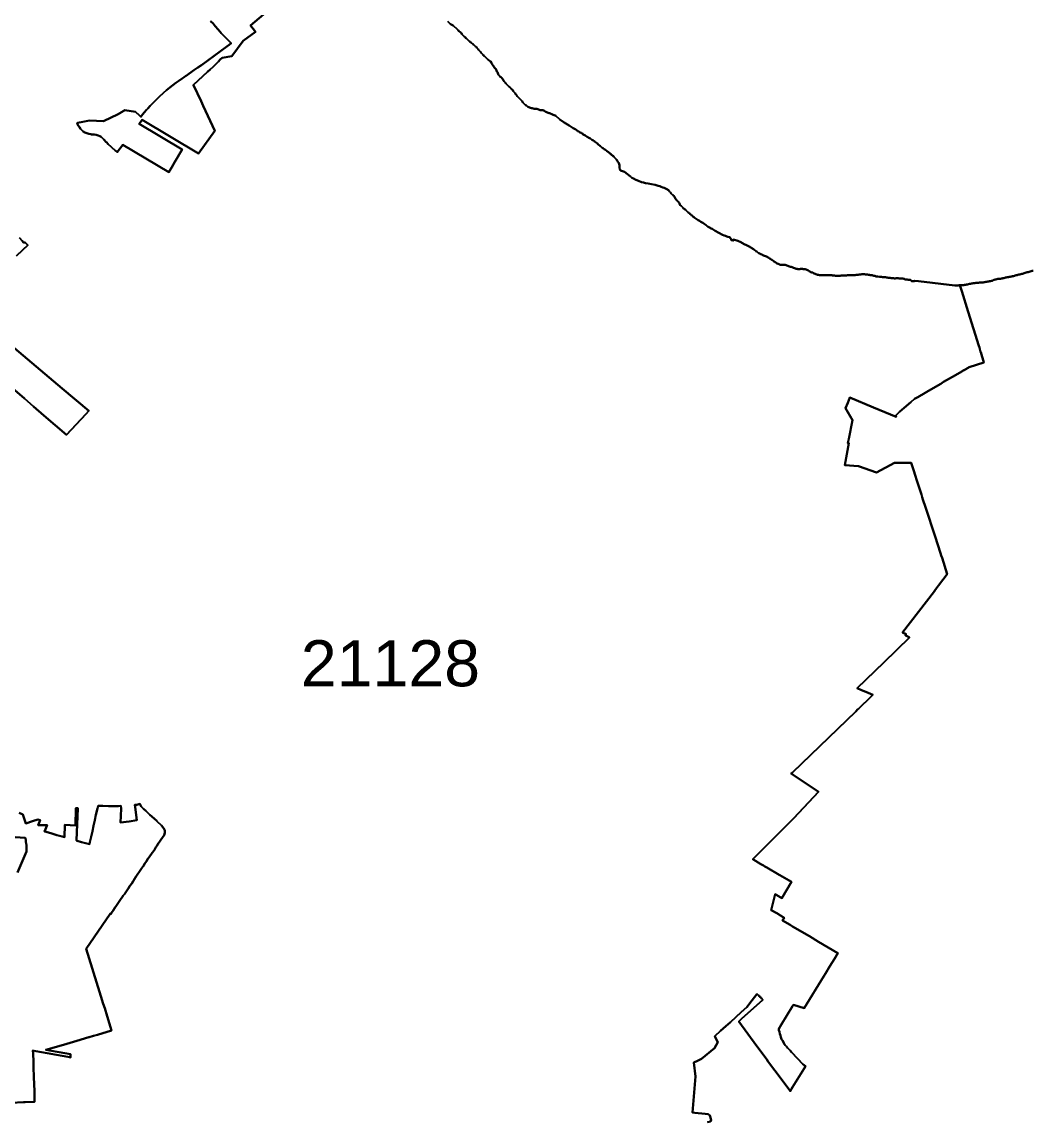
# Model space of a CAD drawing. Header units: inches. Extents: x 1341578 to 1502124, y 557203 to 748561.
# Drawn here: x 1465511 to 1477198, y 628146 to 640864 of the extents above; entities that cross this region are included whole.
import ezdxf
from ezdxf.enums import TextEntityAlignment as Align

# ---------------------------------------------------------------- set-up
doc = ezdxf.new("R2010")
doc.units = ezdxf.units.IN
doc.header["$MEASUREMENT"] = 0
doc.layers.add('Zipcode', color=7, linetype='Continuous')
doc.layers.add('ZipcodeAnno', color=7, linetype='Continuous')
doc.styles.add('Arial', font='arial.ttf')

msp = doc.modelspace()

# ---------------------------------------------------------------- linework, layer by layer
at = {"layer": 'Zipcode'}
for points in [[(1469248, 641752), (1468153, 640823), (1468153, 640823), (1468183, 640786), (1468185, 640784), (1468211, 640751), (1468067, 640646), (1467935, 640469), (1467823, 640451), (1467802, 640429), (1467802, 640429), (1467782, 640408), (1467719, 640346), (1467687, 640316), (1467654, 640286), (1467493, 640136), (1467494, 640135), (1467581, 639948), (1467606, 639895), (1467740, 639607), (1467552, 639345), (1466900, 639731), (1466894, 639722), (1466867, 639685), (1467364, 639391), (1467278, 639246), (1467244, 639187), (1467209, 639129), (1466677, 639444), (1466611, 639359), (1466600, 639369), (1466589, 639379), (1466508, 639453), (1466486, 639475), (1466485, 639476), (1466455, 639506), (1466441, 639521), (1466425, 639535), (1466409, 639545), (1466391, 639553), (1466369, 639559), (1466349, 639562), (1466327, 639563), (1466313, 639565), (1466305, 639566), (1466283, 639570), (1466262, 639577), (1466238, 639588), (1466219, 639599), (1466202, 639614), (1466187, 639630), (1466174, 639647), (1466162, 639666), (1466153, 639684), (1466147, 639695), (1466157, 639698), (1466170, 639701), (1466195, 639706), (1466290, 639726), (1466453, 639719), (1466622, 639798), (1466661, 639822), (1466699, 639846), (1466824, 639824), (1466869, 639781), (1466884, 639767), (1466893, 639780), (1466925, 639818), (1466951, 639849), (1466966, 639865), (1466994, 639895), (1467045, 639950), (1467095, 640000), (1467145, 640044), (1467182, 640076), (1467218, 640106), (1467253, 640134), (1467290, 640161), (1467324, 640185), (1467363, 640212), (1467384, 640227), (1467404, 640240), (1467407, 640242), (1467499, 640306), (1467542, 640336), (1467585, 640365), (1467878, 640579), (1467904, 640600), (1467928, 640619), (1467858, 640688), (1467843, 640704), (1467829, 640719), (1467815, 640735), (1467801, 640751), (1467748, 640811), (1467743, 640817), (1467732, 640831), (1467721, 640846), (1467688, 640873)], [(1467688, 640873), (1467721, 640846), (1467732, 640831), (1467743, 640817), (1467748, 640811), (1467801, 640751), (1467815, 640735), (1467829, 640719), (1467843, 640704), (1467858, 640688), (1467928, 640619), (1467904, 640600), (1467878, 640579), (1467585, 640365), (1467542, 640336), (1467499, 640306), (1467407, 640242), (1467404, 640240), (1467384, 640227), (1467363, 640212), (1467324, 640185), (1467290, 640161), (1467253, 640134), (1467218, 640106), (1467182, 640076), (1467145, 640044), (1467095, 640000), (1467045, 639950), (1466994, 639895), (1466966, 639865), (1466951, 639849), (1466925, 639818), (1466893, 639780), (1466884, 639767), (1466869, 639781), (1466824, 639824), (1466699, 639846), (1466661, 639822), (1466622, 639798), (1466453, 639719), (1466290, 639726), (1466195, 639706), (1466170, 639701), (1466157, 639698), (1466147, 639695), (1466153, 639684), (1466162, 639666), (1466174, 639647), (1466187, 639630), (1466202, 639614), (1466219, 639599), (1466238, 639588), (1466262, 639577), (1466283, 639570), (1466305, 639566), (1466313, 639565), (1466327, 639563), (1466349, 639562), (1466369, 639559), (1466391, 639553), (1466409, 639545), (1466425, 639535), (1466441, 639521), (1466455, 639506), (1466485, 639476), (1466486, 639475), (1466508, 639453), (1466589, 639379), (1466600, 639369), (1466611, 639359), (1466677, 639444), (1467209, 639129), (1467244, 639187), (1467278, 639246), (1467364, 639391), (1466867, 639685), (1466894, 639722), (1466900, 639731), (1467552, 639345), (1467740, 639607), (1467606, 639895), (1467581, 639948), (1467494, 640135), (1467493, 640136), (1467654, 640286), (1467687, 640316), (1467719, 640346), (1467782, 640408), (1467802, 640429), (1467802, 640429), (1467823, 640451), (1467935, 640469), (1468067, 640646), (1468211, 640751), (1468185, 640784), (1468183, 640786), (1468153, 640823), (1468153, 640823), (1469248, 641752)], [(1477198, 637988), (1477187, 637985), (1477176, 637982), (1477164, 637979), (1477153, 637975), (1477141, 637973), (1477130, 637970), (1477119, 637967), (1477108, 637964), (1477097, 637960), (1477087, 637956), (1477077, 637954), (1477067, 637951), (1477056, 637949), (1477046, 637946), (1477035, 637944), (1477023, 637942), (1477013, 637938), (1477002, 637935), (1476993, 637932), (1476983, 637930), (1476972, 637927), (1476962, 637925), (1476952, 637923), (1476947, 637921), (1476945, 637920), (1476934, 637919), (1476923, 637916), (1476913, 637915), (1476905, 637914), (1476899, 637913), (1476887, 637910), (1476877, 637908), (1476876, 637908), (1476871, 637907), (1476861, 637904), (1476851, 637901), (1476842, 637899), (1476832, 637897), (1476821, 637896), (1476810, 637895), (1476800, 637894), (1476790, 637893), (1476780, 637891), (1476770, 637888), (1476760, 637885), (1476749, 637883), (1476739, 637878), (1476730, 637873), (1476719, 637871), (1476707, 637869), (1476696, 637867), (1476687, 637864), (1476676, 637863), (1476666, 637860), (1476654, 637859), (1476643, 637857), (1476633, 637855), (1476622, 637853), (1476612, 637853), (1476601, 637853), (1476590, 637852), (1476578, 637851), (1476568, 637849), (1476557, 637848), (1476549, 637848), (1476538, 637848), (1476527, 637846), (1476517, 637844), (1476507, 637843), (1476496, 637842), (1476486, 637839), (1476475, 637837), (1476463, 637836), (1476452, 637833), (1476441, 637830), (1476431, 637827), (1476420, 637825), (1476408, 637824), (1476398, 637823), (1476386, 637821), (1476376, 637821), (1476366, 637821), (1476355, 637820), (1476354, 637820), (1476344, 637820), (1476332, 637819), (1476296, 637819), (1475873, 637869), (1475831, 637871), (1475830, 637871), (1475827, 637869), (1475816, 637869), (1475806, 637868), (1475795, 637867), (1475793, 637871), (1475787, 637878), (1475777, 637881), (1475766, 637883), (1475756, 637883), (1475745, 637885), (1475734, 637886), (1475724, 637888), (1475714, 637892), (1475711, 637895), (1475705, 637896), (1475695, 637897), (1475684, 637898), (1475673, 637899), (1475662, 637900), (1475650, 637900), (1475639, 637901), (1475629, 637903), (1475618, 637902), (1475606, 637900), (1475596, 637900), (1475585, 637901), (1475575, 637902), (1475563, 637904), (1475557, 637904), (1475547, 637905), (1475535, 637906), (1475525, 637906), (1475514, 637908), (1475503, 637910), (1475492, 637912), (1475481, 637912), (1475469, 637913), (1475458, 637915), (1475448, 637916), (1475436, 637917), (1475425, 637919), (1475404, 637920), (1475397, 637921), (1475386, 637923), (1475376, 637925), (1475370, 637928), (1475359, 637931), (1475348, 637933), (1475337, 637935), (1475327, 637936), (1475317, 637938), (1475306, 637939), (1475295, 637941), (1475284, 637943), (1475274, 637945), (1475263, 637946), (1475252, 637947), (1475240, 637947), (1475230, 637947), (1475220, 637947), (1475209, 637945), (1475199, 637944), (1475187, 637943), (1475176, 637942), (1475164, 637941), (1475154, 637940), (1475142, 637938), (1475132, 637937), (1475121, 637937), (1475110, 637936), (1475098, 637936), (1475087, 637936), (1475077, 637936), (1475066, 637936), (1475054, 637935), (1475043, 637934), (1475032, 637934), (1475021, 637933), (1475011, 637933), (1475000, 637933), (1474990, 637933), (1474979, 637934), (1474970, 637929), (1474960, 637928), (1474955, 637928), (1474945, 637928), (1474935, 637929), (1474923, 637930), (1474913, 637931), (1474903, 637932), (1474893, 637933), (1474882, 637934), (1474872, 637935), (1474861, 637936), (1474850, 637938), (1474839, 637937), (1474829, 637937), (1474818, 637936), (1474807, 637936), (1474796, 637937), (1474784, 637937), (1474773, 637936), (1474763, 637937), (1474752, 637938), (1474740, 637938), (1474729, 637938), (1474719, 637939), (1474708, 637941), (1474698, 637946), (1474689, 637949), (1474678, 637952), (1474669, 637956), (1474660, 637961), (1474651, 637966), (1474640, 637969), (1474630, 637973), (1474620, 637978), (1474612, 637984), (1474603, 637989), (1474593, 637994), (1474583, 637998), (1474575, 638003), (1474564, 638006), (1474554, 638007), (1474543, 638007), (1474534, 638010), (1474523, 638011), (1474511, 638011), (1474502, 638008), (1474492, 638005), (1474481, 638005), (1474472, 638009), (1474462, 638010), (1474452, 638014), (1474442, 638019), (1474431, 638021), (1474422, 638024), (1474413, 638029), (1474403, 638032), (1474399, 638033), (1474393, 638035), (1474382, 638036), (1474372, 638039), (1474363, 638043), (1474354, 638048), (1474344, 638052), (1474332, 638057), (1474326, 638058), (1474315, 638056), (1474304, 638056), (1474293, 638057), (1474283, 638057), (1474271, 638058), (1474262, 638064), (1474253, 638067), (1474242, 638072), (1474234, 638077), (1474224, 638083), (1474216, 638088), (1474206, 638093), (1474197, 638100), (1474190, 638107), (1474180, 638113), (1474171, 638118), (1474162, 638124), (1474152, 638130), (1474144, 638136), (1474135, 638142), (1474125, 638147), (1474116, 638153), (1474105, 638158), (1474095, 638161), (1474084, 638165), (1474075, 638169), (1474064, 638174), (1474053, 638178), (1474043, 638184), (1474033, 638190), (1474023, 638193), (1474017, 638198), (1474011, 638206), (1474004, 638212), (1473994, 638216), (1473987, 638223), (1473981, 638227), (1473972, 638232), (1473967, 638238), (1473916, 638269), (1473885, 638282), (1473860, 638295), (1473840, 638308), (1473820, 638317), (1473787, 638333), (1473736, 638348), (1473734, 638338), (1473730, 638338), (1473720, 638340), (1473710, 638343), (1473707, 638346), (1473708, 638356), (1473704, 638360), (1473700, 638362), (1473699, 638368), (1473694, 638375), (1473684, 638377), (1473671, 638381), (1473659, 638385), (1473645, 638390), (1473629, 638395), (1473608, 638405), (1473595, 638411), (1473581, 638417), (1473565, 638426), (1473552, 638433), (1473538, 638442), (1473524, 638449), (1473512, 638456), (1473501, 638463), (1473489, 638471), (1473476, 638478), (1473460, 638487), (1473444, 638497), (1473431, 638505), (1473418, 638514), (1473395, 638530), (1473380, 638541), (1473360, 638553), (1473343, 638564), (1473329, 638572), (1473316, 638582), (1473303, 638589), (1473294, 638594), (1473285, 638603), (1473279, 638606), (1473271, 638613), (1473265, 638620), (1473256, 638627), (1473247, 638632), (1473240, 638640), (1473235, 638644), (1473226, 638650), (1473219, 638657), (1473213, 638663), (1473204, 638669), (1473197, 638677), (1473190, 638684), (1473182, 638691), (1473180, 638695), (1473177, 638696), (1473168, 638701), (1473159, 638707), (1473152, 638714), (1473145, 638723), (1473137, 638732), (1473129, 638739), (1473121, 638747), (1473114, 638755), (1473110, 638765), (1473107, 638774), (1473103, 638776), (1473101, 638779), (1473095, 638787), (1473087, 638795), (1473082, 638800), (1473073, 638807), (1473069, 638817), (1473062, 638826), (1473057, 638835), (1473052, 638844), (1473047, 638854), (1473041, 638858), (1473035, 638863), (1473028, 638871), (1473015, 638882), (1473008, 638891), (1472997, 638904), (1472983, 638918), (1472966, 638931), (1472950, 638939), (1472935, 638946), (1472918, 638952), (1472899, 638959), (1472883, 638966), (1472866, 638971), (1472831, 638980), (1472788, 638990), (1472749, 638997), (1472719, 639002), (1472696, 639008), (1472671, 639012), (1472637, 639026), (1472607, 639040), (1472578, 639055), (1472561, 639063), (1472546, 639077), (1472530, 639091), (1472509, 639106), (1472476, 639131), (1472451, 639138), (1472431, 639148), (1472420, 639161), (1472416, 639178), (1472418, 639194), (1472418, 639210), (1472412, 639231), (1472407, 639239), (1472400, 639248), (1472394, 639256), (1472389, 639265), (1472383, 639274), (1472376, 639281), (1472368, 639289), (1472362, 639298), (1472354, 639304), (1472347, 639311), (1472340, 639318), (1472331, 639324), (1472324, 639331), (1472316, 639337), (1472308, 639345), (1472301, 639352), (1472292, 639358), (1472283, 639364), (1472275, 639371), (1472266, 639375), (1472258, 639381), (1472249, 639388), (1472240, 639395), (1472232, 639401), (1472224, 639407), (1472214, 639414), (1472206, 639421), (1472198, 639427), (1472190, 639434), (1472181, 639440), (1472172, 639447), (1472166, 639455), (1472159, 639459), (1472151, 639467), (1472142, 639474), (1472133, 639481), (1472125, 639486), (1472116, 639492), (1472107, 639498), (1472097, 639503), (1472089, 639510), (1472081, 639516), (1472071, 639521), (1472062, 639526), (1472053, 639533), (1472044, 639538), (1472034, 639544), (1472025, 639550), (1472015, 639554), (1472006, 639558), (1471998, 639565), (1471990, 639573), (1471983, 639576), (1471974, 639581), (1471965, 639586), (1471956, 639592), (1471946, 639596), (1471938, 639602), (1471930, 639608), (1471922, 639615), (1471912, 639620), (1471881, 639638), (1471835, 639667), (1471778, 639702), (1471728, 639736), (1471683, 639779), (1471673, 639784), (1471663, 639787), (1471653, 639790), (1471644, 639795), (1471635, 639799), (1471625, 639803), (1471615, 639808), (1471605, 639811), (1471595, 639814), (1471584, 639816), (1471575, 639821), (1471565, 639825), (1471557, 639829), (1471549, 639835), (1471540, 639842), (1471531, 639844), (1471521, 639846), (1471510, 639846), (1471500, 639845), (1471493, 639847), (1471483, 639852), (1471474, 639856), (1471464, 639859), (1471453, 639860), (1471442, 639860), (1471430, 639860), (1471419, 639863), (1471409, 639866), (1471399, 639868), (1471388, 639872), (1471378, 639875), (1471369, 639880), (1471359, 639884), (1471350, 639891), (1471341, 639897), (1471333, 639904), (1471324, 639910), (1471316, 639917), (1471308, 639924), (1471302, 639932), (1471296, 639940), (1471292, 639948), (1471285, 639956), (1471277, 639964), (1471269, 639972), (1471262, 639979), (1471254, 639987), (1471247, 639993), (1471242, 639998), (1471236, 640008), (1471228, 640016), (1471221, 640024), (1471216, 640033), (1471210, 640041), (1471203, 640048), (1471197, 640057), (1471190, 640065), (1471183, 640074), (1471176, 640081), (1471171, 640087), (1471166, 640095), (1471159, 640102), (1471151, 640109), (1471143, 640116), (1471134, 640121), (1471127, 640130), (1471119, 640137), (1471112, 640144), (1471105, 640151), (1471099, 640160), (1471093, 640168), (1471086, 640176), (1471080, 640184), (1471075, 640193), (1471071, 640202), (1471063, 640209), (1471057, 640218), (1471049, 640225), (1471040, 640231), (1471034, 640238), (1471028, 640247), (1471021, 640254), (1471014, 640262), (1471010, 640273), (1471006, 640282), (1470999, 640292), (1470995, 640302), (1470991, 640312), (1470987, 640322), (1470982, 640329), (1470973, 640334), (1470968, 640343), (1470963, 640352), (1470957, 640360), (1470951, 640369), (1470945, 640377), (1470939, 640387), (1470935, 640398), (1470930, 640407), (1470920, 640412), (1470916, 640415), (1470909, 640422), (1470900, 640428), (1470892, 640435), (1470884, 640443), (1470877, 640450), (1470870, 640456), (1470863, 640464), (1470855, 640471), (1470847, 640478), (1470840, 640486), (1470833, 640493), (1470826, 640501), (1470818, 640508), (1470812, 640518), (1470805, 640525), (1470797, 640533), (1470789, 640541), (1470783, 640549), (1470776, 640557), (1470769, 640565), (1470763, 640573), (1470753, 640580), (1470746, 640588), (1470738, 640595), (1470730, 640602), (1470722, 640609), (1470714, 640615), (1470707, 640623), (1470700, 640628), (1470701, 640628), (1470692, 640634), (1470684, 640640), (1470676, 640647), (1470669, 640655), (1470661, 640661), (1470655, 640669), (1470646, 640675), (1470639, 640682), (1470632, 640689), (1470624, 640696), (1470616, 640702), (1470609, 640709), (1470602, 640717), (1470602, 640717), (1470597, 640724), (1470591, 640733), (1470585, 640741), (1470574, 640749), (1470565, 640756), (1470557, 640763), (1470551, 640769), (1470544, 640776), (1470536, 640783), (1470503, 640814), (1470498, 640818), (1470494, 640824), (1470471, 640836), (1470462, 640843), (1470433, 640871)], [(1470433, 640871), (1470462, 640843), (1470471, 640836), (1470494, 640824), (1470498, 640818), (1470503, 640814), (1470536, 640783), (1470544, 640776), (1470551, 640769), (1470557, 640763), (1470565, 640756), (1470574, 640749), (1470585, 640741), (1470591, 640733), (1470597, 640724), (1470602, 640717), (1470602, 640717), (1470609, 640709), (1470616, 640702), (1470624, 640696), (1470632, 640689), (1470639, 640682), (1470646, 640675), (1470655, 640669), (1470661, 640661), (1470669, 640655), (1470676, 640647), (1470684, 640640), (1470692, 640634), (1470701, 640628), (1470700, 640628), (1470707, 640623), (1470714, 640615), (1470722, 640609), (1470730, 640602), (1470738, 640595), (1470746, 640588), (1470753, 640580), (1470763, 640573), (1470769, 640565), (1470776, 640557), (1470783, 640549), (1470789, 640541), (1470797, 640533), (1470805, 640525), (1470812, 640518), (1470818, 640508), (1470826, 640501), (1470833, 640493), (1470840, 640486), (1470847, 640478), (1470855, 640471), (1470863, 640464), (1470870, 640456), (1470877, 640450), (1470884, 640443), (1470892, 640435), (1470900, 640428), (1470909, 640422), (1470916, 640415), (1470920, 640412), (1470930, 640407), (1470935, 640398), (1470939, 640387), (1470945, 640377), (1470951, 640369), (1470957, 640360), (1470963, 640352), (1470968, 640343), (1470973, 640334), (1470982, 640329), (1470987, 640322), (1470991, 640312), (1470995, 640302), (1470999, 640292), (1471006, 640282), (1471010, 640273), (1471014, 640262), (1471021, 640254), (1471028, 640247), (1471034, 640238), (1471040, 640231), (1471049, 640225), (1471057, 640218), (1471063, 640209), (1471071, 640202), (1471075, 640193), (1471080, 640184), (1471086, 640176), (1471093, 640168), (1471099, 640160), (1471105, 640151), (1471112, 640144), (1471119, 640137), (1471127, 640130), (1471134, 640121), (1471143, 640116), (1471151, 640109), (1471159, 640102), (1471166, 640095), (1471171, 640087), (1471176, 640081), (1471183, 640074), (1471190, 640065), (1471197, 640057), (1471203, 640048), (1471210, 640041), (1471216, 640033), (1471221, 640024), (1471228, 640016), (1471236, 640008), (1471242, 639998), (1471247, 639993), (1471254, 639987), (1471262, 639979), (1471269, 639972), (1471277, 639964), (1471285, 639956), (1471292, 639948), (1471296, 639940), (1471302, 639932), (1471308, 639924), (1471316, 639917), (1471324, 639910), (1471333, 639904), (1471341, 639897), (1471350, 639891), (1471359, 639884), (1471369, 639880), (1471378, 639875), (1471388, 639872), (1471399, 639868), (1471409, 639866), (1471419, 639863), (1471430, 639860), (1471442, 639860), (1471453, 639860), (1471464, 639859), (1471474, 639856), (1471483, 639852), (1471493, 639847), (1471500, 639845), (1471510, 639846), (1471521, 639846), (1471531, 639844), (1471540, 639842), (1471549, 639835), (1471557, 639829), (1471565, 639825), (1471575, 639821), (1471584, 639816), (1471595, 639814), (1471605, 639811), (1471615, 639808), (1471625, 639803), (1471635, 639799), (1471644, 639795), (1471653, 639790), (1471663, 639787), (1471673, 639784), (1471683, 639779), (1471728, 639736), (1471778, 639702), (1471835, 639667), (1471881, 639638), (1471912, 639620), (1471922, 639615), (1471930, 639608), (1471938, 639602), (1471946, 639596), (1471956, 639592), (1471965, 639586), (1471974, 639581), (1471983, 639576), (1471990, 639573), (1471998, 639565), (1472006, 639558), (1472015, 639554), (1472025, 639550), (1472034, 639544), (1472044, 639538), (1472053, 639533), (1472062, 639526), (1472071, 639521), (1472081, 639516), (1472089, 639510), (1472097, 639503), (1472107, 639498), (1472116, 639492), (1472125, 639486), (1472133, 639481), (1472142, 639474), (1472151, 639467), (1472159, 639459), (1472166, 639455), (1472172, 639447), (1472181, 639440), (1472190, 639434), (1472198, 639427), (1472206, 639421), (1472214, 639414), (1472224, 639407), (1472232, 639401), (1472240, 639395), (1472249, 639388), (1472258, 639381), (1472266, 639375), (1472275, 639371), (1472283, 639364), (1472292, 639358), (1472301, 639352), (1472308, 639345), (1472316, 639337), (1472324, 639331), (1472331, 639324), (1472340, 639318), (1472347, 639311), (1472354, 639304), (1472362, 639298), (1472368, 639289), (1472376, 639281), (1472383, 639274), (1472389, 639265), (1472394, 639256), (1472400, 639248), (1472407, 639239), (1472412, 639231), (1472418, 639210), (1472418, 639194), (1472416, 639178), (1472420, 639161), (1472431, 639148), (1472451, 639138), (1472476, 639131), (1472509, 639106), (1472530, 639091), (1472546, 639077), (1472561, 639063), (1472578, 639055), (1472607, 639040), (1472637, 639026), (1472671, 639012), (1472696, 639008), (1472719, 639002), (1472749, 638997), (1472788, 638990), (1472831, 638980), (1472866, 638971), (1472883, 638966), (1472899, 638959), (1472918, 638952), (1472935, 638946), (1472950, 638939), (1472966, 638931), (1472983, 638918), (1472997, 638904), (1473008, 638891), (1473015, 638882), (1473028, 638871), (1473035, 638863), (1473041, 638858), (1473047, 638854), (1473052, 638844), (1473057, 638835), (1473062, 638826), (1473069, 638817), (1473073, 638807), (1473082, 638800), (1473087, 638795), (1473095, 638787), (1473101, 638779), (1473103, 638776), (1473107, 638774), (1473110, 638765), (1473114, 638755), (1473121, 638747), (1473129, 638739), (1473137, 638732), (1473145, 638723), (1473152, 638714), (1473159, 638707), (1473168, 638701), (1473177, 638696), (1473180, 638695), (1473182, 638691), (1473190, 638684), (1473197, 638677), (1473204, 638669), (1473213, 638663), (1473219, 638657), (1473226, 638650), (1473235, 638644), (1473240, 638640), (1473247, 638632), (1473256, 638627), (1473265, 638620), (1473271, 638613), (1473279, 638606), (1473285, 638603), (1473294, 638594), (1473303, 638589), (1473316, 638582), (1473329, 638572), (1473343, 638564), (1473360, 638553), (1473380, 638541), (1473395, 638530), (1473418, 638514), (1473431, 638505), (1473444, 638497), (1473460, 638487), (1473476, 638478), (1473489, 638471), (1473501, 638463), (1473512, 638456), (1473524, 638449), (1473538, 638442), (1473552, 638433), (1473565, 638426), (1473581, 638417), (1473595, 638411), (1473608, 638405), (1473629, 638395), (1473645, 638390), (1473659, 638385), (1473671, 638381), (1473684, 638377), (1473694, 638375), (1473699, 638368), (1473700, 638362), (1473704, 638360), (1473708, 638356), (1473707, 638346), (1473710, 638343), (1473720, 638340), (1473730, 638338), (1473734, 638338), (1473736, 638348), (1473787, 638333), (1473820, 638317), (1473840, 638308), (1473860, 638295), (1473885, 638282), (1473916, 638269), (1473967, 638238), (1473972, 638232), (1473981, 638227), (1473987, 638223), (1473994, 638216), (1474004, 638212), (1474011, 638206), (1474017, 638198), (1474023, 638193), (1474033, 638190), (1474043, 638184), (1474053, 638178), (1474064, 638174), (1474075, 638169), (1474084, 638165), (1474095, 638161), (1474105, 638158), (1474116, 638153), (1474125, 638147), (1474135, 638142), (1474144, 638136), (1474152, 638130), (1474162, 638124), (1474171, 638118), (1474180, 638113), (1474190, 638107), (1474197, 638100), (1474206, 638093), (1474216, 638088), (1474224, 638083), (1474234, 638077), (1474242, 638072), (1474253, 638067), (1474262, 638064), (1474271, 638058), (1474283, 638057), (1474293, 638057), (1474304, 638056), (1474315, 638056), (1474326, 638058), (1474332, 638057), (1474344, 638052), (1474354, 638048), (1474363, 638043), (1474372, 638039), (1474382, 638036), (1474393, 638035), (1474399, 638033), (1474403, 638032), (1474413, 638029), (1474422, 638024), (1474431, 638021), (1474442, 638019), (1474452, 638014), (1474462, 638010), (1474472, 638009), (1474481, 638005), (1474492, 638005), (1474502, 638008), (1474511, 638011), (1474523, 638011), (1474534, 638010), (1474543, 638007), (1474554, 638007), (1474564, 638006), (1474575, 638003), (1474583, 637998), (1474593, 637994), (1474603, 637989), (1474612, 637984), (1474620, 637978), (1474630, 637973), (1474640, 637969), (1474651, 637966), (1474660, 637961), (1474669, 637956), (1474678, 637952), (1474689, 637949), (1474698, 637946), (1474708, 637941), (1474719, 637939), (1474729, 637938), (1474740, 637938), (1474752, 637938), (1474763, 637937), (1474773, 637936), (1474784, 637937), (1474796, 637937), (1474807, 637936), (1474818, 637936), (1474829, 637937), (1474839, 637937), (1474850, 637938), (1474861, 637936), (1474872, 637935), (1474882, 637934), (1474893, 637933), (1474903, 637932), (1474913, 637931), (1474923, 637930), (1474935, 637929), (1474945, 637928), (1474955, 637928), (1474960, 637928), (1474970, 637929), (1474979, 637934), (1474990, 637933), (1475000, 637933), (1475011, 637933), (1475021, 637933), (1475032, 637934), (1475043, 637934), (1475054, 637935), (1475066, 637936), (1475077, 637936), (1475087, 637936), (1475098, 637936), (1475110, 637936), (1475121, 637937), (1475132, 637937), (1475142, 637938), (1475154, 637940), (1475164, 637941), (1475176, 637942), (1475187, 637943), (1475199, 637944), (1475209, 637945), (1475220, 637947), (1475230, 637947), (1475240, 637947), (1475252, 637947), (1475263, 637946), (1475274, 637945), (1475284, 637943), (1475295, 637941), (1475306, 637939), (1475317, 637938), (1475327, 637936), (1475337, 637935), (1475348, 637933), (1475359, 637931), (1475370, 637928), (1475376, 637925), (1475386, 637923), (1475397, 637921), (1475404, 637920), (1475425, 637919), (1475436, 637917), (1475448, 637916), (1475458, 637915), (1475469, 637913), (1475481, 637912), (1475492, 637912), (1475503, 637910), (1475514, 637908), (1475525, 637906), (1475535, 637906), (1475547, 637905), (1475557, 637904), (1475563, 637904), (1475575, 637902), (1475585, 637901), (1475596, 637900), (1475606, 637900), (1475618, 637902), (1475629, 637903), (1475639, 637901), (1475650, 637900), (1475662, 637900), (1475673, 637899), (1475684, 637898), (1475695, 637897), (1475705, 637896), (1475711, 637895), (1475714, 637892), (1475724, 637888), (1475734, 637886), (1475745, 637885), (1475756, 637883), (1475766, 637883), (1475777, 637881), (1475787, 637878), (1475793, 637871), (1475795, 637867), (1475806, 637868), (1475816, 637869), (1475827, 637869), (1475830, 637871), (1475831, 637871), (1475873, 637869), (1476296, 637819), (1476332, 637819), (1476344, 637820), (1476354, 637820), (1476375, 637750), (1476449, 637514), (1476573, 637118), (1476578, 637099), (1476582, 637083), (1476591, 637050), (1476592, 637048), (1476593, 637047), (1476593, 637046), (1476593, 637046), (1476593, 637046), (1476630, 636926), (1476461, 636873), (1476442, 636862), (1476402, 636839), (1476399, 636837), (1476356, 636812), (1476269, 636762), (1476165, 636702), (1476131, 636682), (1476096, 636662), (1476024, 636620), (1475988, 636599), (1475952, 636578), (1475865, 636528), (1475830, 636507), (1475785, 636468), (1475709, 636402), (1475656, 636355), (1475611, 636316), (1475617, 636298), (1475355, 636408), (1475082, 636523), (1475057, 636462), (1475031, 636400), (1475112, 636259), (1475068, 636045), (1475062, 636015), (1475058, 635996), (1475061, 635995), (1475068, 635994), (1475021, 635741), (1475182, 635730), (1475388, 635656), (1475595, 635767), (1475790, 635766), (1475815, 635687), (1475823, 635662), (1475832, 635636), (1475836, 635624), (1475856, 635561), (1475894, 635446), (1475908, 635402), (1475918, 635370), (1475926, 635345), (1475956, 635254), (1476066, 634917), (1476128, 634724), (1476137, 634695), (1476137, 634695), (1476146, 634667), (1476207, 634478), (1476106, 634347), (1476083, 634317), (1476063, 634291), (1476058, 634284), (1475691, 633804), (1475730, 633785), (1475727, 633782), (1475719, 633774), (1475725, 633771), (1475734, 633767), (1475772, 633748), (1475472, 633459), (1475164, 633161), (1475214, 633140), (1475265, 633118), (1475346, 633083), (1475326, 633064), (1475181, 632924), (1475171, 632915), (1475149, 632893), (1474416, 632187), (1474404, 632176), (1474717, 631965), (1474435, 631660), (1474420, 631646), (1474418, 631643), (1474406, 631631), (1473960, 631183), (1474053, 631129), (1474081, 631112), (1474099, 631101), (1474121, 631088), (1474263, 631004), (1474267, 631002), (1474271, 631000), (1474405, 630921), (1474295, 630735), (1474218, 630781), (1474173, 630597), (1474237, 630559), (1474323, 630508), (1474304, 630475), (1474390, 630425), (1474418, 630408), (1474614, 630293), (1474719, 630230), (1474943, 630098), (1474904, 630034), (1474851, 629949), (1474799, 629863), (1474781, 629834), (1474551, 629461), (1474490, 629481), (1474429, 629501), (1474418, 629484), (1474286, 629270), (1474258, 629223), (1474261, 629208), (1474266, 629187), (1474272, 629166), (1474278, 629145), (1474284, 629126), (1474292, 629105), (1474301, 629087), (1474312, 629068), (1474322, 629051), (1474334, 629035), (1474347, 629019), (1474361, 629003), (1474375, 628987), (1474390, 628972), (1474406, 628954), (1474474, 628882), (1474538, 628815), (1474567, 628790), (1474551, 628763), (1474418, 628547), (1474391, 628503), (1474386, 628509), (1474320, 628598), (1474214, 628741), (1474153, 628823), (1474134, 628849), (1474120, 628868), (1474112, 628879), (1474005, 629022), (1473799, 629310), (1473829, 629337), (1474076, 629559), (1474071, 629564), (1474065, 629570), (1474060, 629576), (1474054, 629582), (1474049, 629587), (1474043, 629593), (1474037, 629598), (1474032, 629604), (1474026, 629609), (1474020, 629614), (1474014, 629620), (1474008, 629625), (1474007, 629623), (1473953, 629554), (1473890, 629475), (1473826, 629417), (1473763, 629360), (1473700, 629302), (1473673, 629278), (1473646, 629254), (1473586, 629200), (1473519, 629139), (1473541, 629097), (1473556, 629068), (1473518, 629000), (1473365, 628878), (1473321, 628855), (1473278, 628833), (1473297, 628673), (1473262, 628255), (1473275, 628255), (1473288, 628254), (1473410, 628239), (1473441, 628237), (1473463, 628223), (1473477, 628171), (1473471, 628151), (1473453, 628148), (1473436, 628146)], [(1465447, 638159), (1465516, 638226), (1465577, 638285), (1465548, 638313), (1465529, 638316), (1465512, 638334), (1465481, 638367)], [(1465481, 638367), (1465512, 638334), (1465529, 638316), (1465548, 638313), (1465577, 638285), (1465516, 638226), (1465447, 638159)], [(1473436, 628146), (1473453, 628148), (1473471, 628151), (1473477, 628171), (1473463, 628223), (1473441, 628237), (1473410, 628239), (1473288, 628254), (1473275, 628255), (1473262, 628255), (1473297, 628673), (1473278, 628833), (1473321, 628855), (1473365, 628878), (1473518, 629000), (1473556, 629068), (1473541, 629097), (1473519, 629139), (1473586, 629200), (1473646, 629254), (1473673, 629278), (1473700, 629302), (1473763, 629360), (1473826, 629417), (1473890, 629475), (1473953, 629554), (1474007, 629623), (1474008, 629625), (1474014, 629620), (1474020, 629614), (1474026, 629609), (1474032, 629604), (1474037, 629598), (1474043, 629593), (1474049, 629587), (1474054, 629582), (1474060, 629576), (1474065, 629570), (1474071, 629564), (1474076, 629559), (1473829, 629337), (1473799, 629310), (1474005, 629022), (1474112, 628879), (1474120, 628868), (1474134, 628849), (1474153, 628823), (1474214, 628741), (1474320, 628598), (1474386, 628509), (1474391, 628503), (1474418, 628547), (1474551, 628763), (1474567, 628790), (1474538, 628815), (1474474, 628882), (1474406, 628954), (1474390, 628972), (1474375, 628987), (1474361, 629003), (1474347, 629019), (1474334, 629035), (1474322, 629051), (1474312, 629068), (1474301, 629087), (1474292, 629105), (1474284, 629126), (1474278, 629145), (1474272, 629166), (1474266, 629187), (1474261, 629208), (1474258, 629223), (1474286, 629270), (1474418, 629484), (1474429, 629501), (1474490, 629481), (1474551, 629461), (1474781, 629834), (1474799, 629863), (1474851, 629949), (1474904, 630034), (1474943, 630098), (1474719, 630230), (1474614, 630293), (1474418, 630408), (1474390, 630425), (1474304, 630475), (1474323, 630508), (1474237, 630559), (1474173, 630597), (1474218, 630781), (1474295, 630735), (1474405, 630921), (1474271, 631000), (1474267, 631002), (1474263, 631004), (1474121, 631088), (1474099, 631101), (1474081, 631112), (1474053, 631129), (1473960, 631183), (1474406, 631631), (1474418, 631643), (1474420, 631646), (1474435, 631660), (1474717, 631965), (1474404, 632176), (1474416, 632187), (1475149, 632893), (1475171, 632915), (1475181, 632924), (1475326, 633064), (1475346, 633083), (1475265, 633118), (1475214, 633140), (1475164, 633161), (1475472, 633459), (1475772, 633748), (1475734, 633767), (1475725, 633771), (1475719, 633774), (1475727, 633782), (1475730, 633785), (1475691, 633804), (1476058, 634284), (1476063, 634291), (1476083, 634317), (1476106, 634347), (1476207, 634478), (1476146, 634667), (1476137, 634695), (1476137, 634695), (1476128, 634724), (1476066, 634917), (1475956, 635254), (1475926, 635345), (1475918, 635370), (1475908, 635402), (1475894, 635446), (1475856, 635561), (1475836, 635624), (1475832, 635636), (1475823, 635662), (1475815, 635687), (1475790, 635766), (1475595, 635767), (1475388, 635656), (1475182, 635730), (1475021, 635741), (1475068, 635994), (1475061, 635995), (1475058, 635996), (1475062, 636015), (1475068, 636045), (1475112, 636259), (1475031, 636400), (1475057, 636462), (1475082, 636523), (1475355, 636408), (1475617, 636298), (1475611, 636316), (1475656, 636355), (1475709, 636402), (1475785, 636468), (1475830, 636507), (1475865, 636528), (1475952, 636578), (1475988, 636599), (1476024, 636620), (1476096, 636662), (1476131, 636682), (1476165, 636702), (1476269, 636762), (1476356, 636812), (1476399, 636837), (1476402, 636839), (1476442, 636862), (1476461, 636873), (1476630, 636926), (1476593, 637046), (1476593, 637046), (1476593, 637046), (1476593, 637047), (1476592, 637048), (1476591, 637050), (1476582, 637083), (1476578, 637099), (1476573, 637118), (1476449, 637514), (1476375, 637750), (1476354, 637820), (1476355, 637820), (1476366, 637821), (1476376, 637821), (1476386, 637821), (1476398, 637823), (1476408, 637824), (1476420, 637825), (1476431, 637827), (1476441, 637830), (1476452, 637833), (1476463, 637836), (1476475, 637837), (1476486, 637839), (1476496, 637842), (1476507, 637843), (1476517, 637844), (1476527, 637846), (1476538, 637848), (1476549, 637848), (1476557, 637848), (1476568, 637849), (1476578, 637851), (1476590, 637852), (1476601, 637853), (1476612, 637853), (1476622, 637853), (1476633, 637855), (1476643, 637857), (1476654, 637859), (1476666, 637860), (1476676, 637863), (1476687, 637864), (1476696, 637867), (1476707, 637869), (1476719, 637871), (1476730, 637873), (1476739, 637878), (1476749, 637883), (1476760, 637885), (1476770, 637888), (1476780, 637891), (1476790, 637893), (1476800, 637894), (1476810, 637895), (1476821, 637896), (1476832, 637897), (1476842, 637899), (1476851, 637901), (1476861, 637904), (1476871, 637907), (1476876, 637908), (1476877, 637908), (1476887, 637910), (1476899, 637913), (1476905, 637914), (1476913, 637915), (1476923, 637916), (1476934, 637919), (1476945, 637920), (1476947, 637921), (1476952, 637923), (1476962, 637925), (1476972, 637927), (1476983, 637930), (1476993, 637932), (1477002, 637935), (1477013, 637938), (1477023, 637942), (1477035, 637944), (1477046, 637946), (1477056, 637949), (1477067, 637951), (1477077, 637954), (1477087, 637956), (1477097, 637960), (1477108, 637964), (1477119, 637967), (1477130, 637970), (1477141, 637973), (1477153, 637975), (1477164, 637979), (1477176, 637982), (1477187, 637985), (1477198, 637988)], [(1465172, 636824), (1465539, 636509), (1465643, 636420), (1465765, 636315), (1466025, 636091), (1466248, 636330), (1466282, 636367), (1465974, 636628), (1465323, 637179)], [(1465323, 637179), (1465974, 636628), (1466282, 636367), (1466248, 636330), (1466025, 636091), (1465765, 636315), (1465643, 636420), (1465539, 636509), (1465172, 636824)], [(1465385, 628369), (1465530, 628376), (1465549, 628377), (1465657, 628381), (1465654, 628504), (1465648, 628665), (1465645, 628779), (1465644, 628809), (1465643, 628840), (1465640, 628937), (1465638, 628973), (1465672, 628967), (1466041, 628899), (1466071, 628893), (1466070, 628932), (1465788, 628981), (1465991, 629040), (1466067, 629062), (1466144, 629085), (1466285, 629126), (1466288, 629127), (1466336, 629141), (1466385, 629155), (1466547, 629203), (1466495, 629371), (1466467, 629461), (1466451, 629512), (1466447, 629523), (1466439, 629551), (1466408, 629650), (1466254, 630149), (1466529, 630553), (1466530, 630555), (1466535, 630552), (1466538, 630550), (1466547, 630566), (1466563, 630591), (1466585, 630621), (1466605, 630651), (1466619, 630672), (1466657, 630729), (1466661, 630735), (1466676, 630756), (1466677, 630757), (1466682, 630765), (1466694, 630782), (1466710, 630805), (1466725, 630825), (1466733, 630837), (1466741, 630849), (1466754, 630867), (1466759, 630875), (1466779, 630902), (1466796, 630930), (1466798, 630934), (1466803, 630943), (1466808, 630951), (1466826, 630979), (1466842, 631002), (1466851, 631015), (1466863, 631032), (1466870, 631043), (1466876, 631052), (1466892, 631076), (1466904, 631093), (1466910, 631102), (1466918, 631115), (1466930, 631133), (1466949, 631162), (1466966, 631187), (1466981, 631209), (1467014, 631257), (1467019, 631263), (1467041, 631294), (1467059, 631323), (1467062, 631327), (1467070, 631340), (1467090, 631369), (1467102, 631387), (1467108, 631395), (1467115, 631407), (1467134, 631434), (1467153, 631464), (1467162, 631488), (1467163, 631515), (1467152, 631541), (1467123, 631575), (1467071, 631624), (1467068, 631627), (1467043, 631651), (1467012, 631680), (1467012, 631680), (1466990, 631699), (1466941, 631745), (1466917, 631766), (1466909, 631773), (1466887, 631794), (1466874, 631823), (1466839, 631815), (1466814, 631812), (1466818, 631786), (1466840, 631635), (1466749, 631622), (1466650, 631609), (1466654, 631684), (1466658, 631772), (1466654, 631800), (1466626, 631799), (1466565, 631799), (1466538, 631799), (1466511, 631799), (1466447, 631800), (1466418, 631801), (1466390, 631802), (1466382, 631772), (1466366, 631699), (1466352, 631636), (1466338, 631572), (1466324, 631509), (1466310, 631445), (1466296, 631382), (1466290, 631357), (1466199, 631383), (1466149, 631397), (1466142, 631399), (1466156, 631776), (1466135, 631776), (1466128, 631576), (1466006, 631580), (1466001, 631439), (1465977, 631446), (1465914, 631464), (1465880, 631474), (1465846, 631484), (1465773, 631504), (1465770, 631505), (1465801, 631578), (1465696, 631579), (1465721, 631636), (1465693, 631645), (1465632, 631624), (1465556, 631597), (1465520, 631701), (1465480, 631719)], [(1465480, 631719), (1465520, 631701), (1465556, 631597), (1465632, 631624), (1465693, 631645), (1465721, 631636), (1465696, 631579), (1465801, 631578), (1465770, 631505), (1465773, 631504), (1465846, 631484), (1465880, 631474), (1465914, 631464), (1465977, 631446), (1466001, 631439), (1466006, 631580), (1466128, 631576), (1466135, 631776), (1466156, 631776), (1466142, 631399), (1466149, 631397), (1466199, 631383), (1466290, 631357), (1466296, 631382), (1466310, 631445), (1466324, 631509), (1466338, 631572), (1466352, 631636), (1466366, 631699), (1466382, 631772), (1466390, 631802), (1466418, 631801), (1466447, 631800), (1466511, 631799), (1466538, 631799), (1466565, 631799), (1466626, 631799), (1466654, 631800), (1466658, 631772), (1466654, 631684), (1466650, 631609), (1466749, 631622), (1466840, 631635), (1466818, 631786), (1466814, 631812), (1466839, 631815), (1466874, 631823), (1466887, 631794), (1466909, 631773), (1466917, 631766), (1466941, 631745), (1466990, 631699), (1467012, 631680), (1467012, 631680), (1467043, 631651), (1467068, 631627), (1467071, 631624), (1467123, 631575), (1467152, 631541), (1467163, 631515), (1467162, 631488), (1467153, 631464), (1467134, 631434), (1467115, 631407), (1467108, 631395), (1467102, 631387), (1467090, 631369), (1467070, 631340), (1467062, 631327), (1467059, 631323), (1467041, 631294), (1467019, 631263), (1467014, 631257), (1466981, 631209), (1466966, 631187), (1466949, 631162), (1466930, 631133), (1466918, 631115), (1466910, 631102), (1466904, 631093), (1466892, 631076), (1466876, 631052), (1466870, 631043), (1466863, 631032), (1466851, 631015), (1466842, 631002), (1466826, 630979), (1466808, 630951), (1466803, 630943), (1466798, 630934), (1466796, 630930), (1466779, 630902), (1466759, 630875), (1466754, 630867), (1466741, 630849), (1466733, 630837), (1466725, 630825), (1466710, 630805), (1466694, 630782), (1466682, 630765), (1466677, 630757), (1466676, 630756), (1466661, 630735), (1466657, 630729), (1466619, 630672), (1466605, 630651), (1466585, 630621), (1466563, 630591), (1466547, 630566), (1466538, 630550), (1466535, 630552), (1466530, 630555), (1466529, 630553), (1466254, 630149), (1466408, 629650), (1466439, 629551), (1466447, 629523), (1466451, 629512), (1466467, 629461), (1466495, 629371), (1466547, 629203), (1466385, 629155), (1466336, 629141), (1466288, 629127), (1466285, 629126), (1466144, 629085), (1466067, 629062), (1465991, 629040), (1465788, 628981), (1466070, 628932), (1466071, 628893), (1466041, 628899), (1465672, 628967), (1465638, 628973), (1465640, 628937), (1465643, 628840), (1465644, 628809), (1465645, 628779), (1465648, 628665), (1465654, 628504), (1465657, 628381), (1465549, 628377), (1465530, 628376), (1465385, 628369)], [(1465373, 631442), (1465548, 631433), (1465550, 631423), (1465554, 631404), (1465557, 631386), (1465560, 631367), (1465562, 631347), (1465563, 631328), (1465564, 631309), (1465563, 631290), (1465563, 631274), (1465458, 631032)], [(1465458, 631032), (1465563, 631274), (1465563, 631290), (1465564, 631309), (1465563, 631328), (1465562, 631347), (1465560, 631367), (1465557, 631386), (1465554, 631404), (1465550, 631423), (1465548, 631433), (1465373, 631442)]]:
    msp.add_lwpolyline(points, dxfattribs=at)

# ---------------------------------------------------------------- texts
at = {"layer": 'ZipcodeAnno', "color": 18, "style": 'Arial'}
msp.add_text('21128', height=533.3, dxfattribs=at).set_placement((1469770, 633023), align=Align.BOTTOM_CENTER)

doc.saveas('drawing.dxf')
